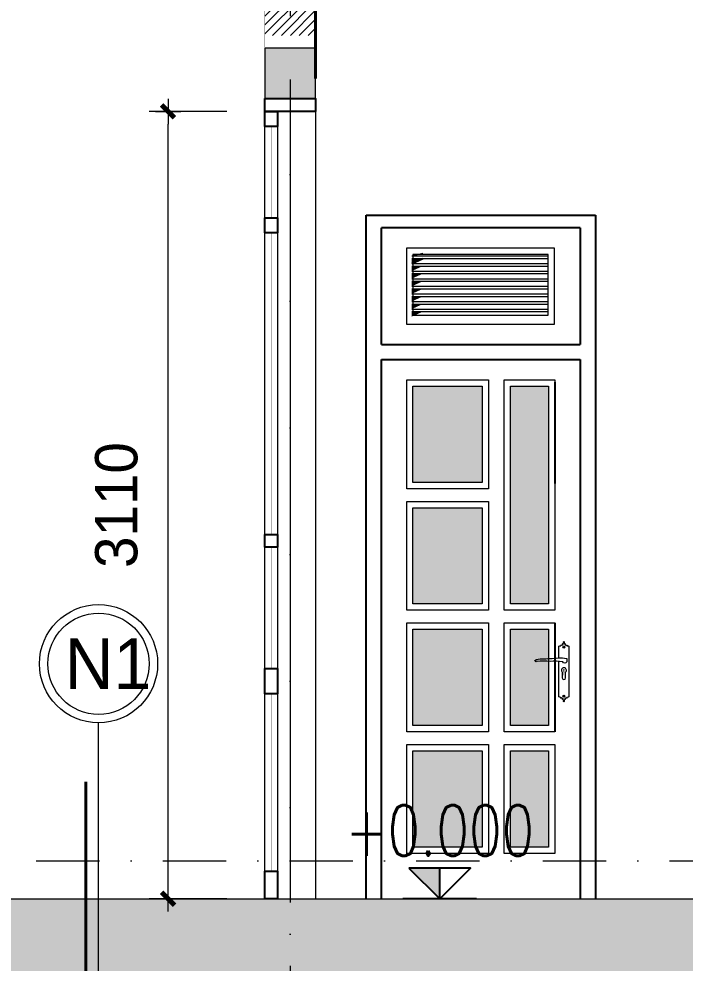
# Model space of a CAD drawing. Header units: millimetres. Extents: x 615730 to 2792744, y 139412 to 597571.
# Drawn here: x 803675 to 806305, y 290341 to 294070 of the extents above; entities that cross this region are included whole.
import ezdxf
from ezdxf.enums import TextEntityAlignment as Align

# ---------------------------------------------------------------- set-up
doc = ezdxf.new("R2010")
doc.units = ezdxf.units.MM
doc.header["$MEASUREMENT"] = 0
doc.header["$PDMODE"] = 34
doc.linetypes.add('DASHDOT', pattern=[1, 0.5, -0.25, 0, -0.25])
doc.layers.get('0').update_dxf_attribs({"lineweight": 5})
for name, color, linetype, lineweight in [('3', 7, 'Continuous', 18), ('5-020', 5, 'Continuous', 15), ('CAT', 11, 'Continuous', 40), ('HATCH', 42, 'Continuous', 5), ('KITCHEN', 4, 'Continuous', 20), ('KT', 148, 'Continuous', 18), ('NETNGOAITUONG', 1, 'Continuous', 40), ('thay', 7, 'Continuous', 15), ('TIM TRUC', 149, 'DASHDOT', 9), ('VLIEU', 250, 'Continuous', 9)]:
    doc.layers.add(name, color=color, linetype=linetype, lineweight=lineweight)
for name, color, linetype in [('8', 8, 'Continuous'), ('DA', 135, 'Continuous'), ('H', 252, 'Continuous'), ('LAYER1', 124, 'Continuous'), ('NET2', 5, 'Continuous'), ('noi that', 29, 'Continuous'), ('ROAN', 5, 'Continuous'), ('TEXT', 2, 'Continuous')]:
    doc.layers.add(name, color=color, linetype=linetype)
doc.styles.add('DIM', font='txt.shx', dxfattribs={"height": 120})
doc.styles.add('Ghi chu', font='')
doc.styles.add('VNI-AVO', font='vni-roms.shx')
doc.styles.get('Ghi chu').set_extended_font_data('.VnAvantH')
doc.dimstyles.new('1-50b', dxfattribs={"dimtxt": 167, "dimasz": 50, "dimexe": 75, "dimexo": 150, "dimgap": 120, "dimtad": 1, "dimdec": 0, "dimzin": 12, "dimtxsty": 'VNI-AVO', "dimblk": ']', "dimcen": 0, "dimdle": 50, "dimclrd": 252, "dimclre": 252, "dimclrt": 2, "dimadec": 0, "dimazin": 0, "dimtfac": 1, "dimtdec": 0, "dimtix": 1, "dimtmove": 2, "dimatfit": 0, "dimldrblk": 'OPEN90', "dimfxl": 1, "dimlwd": -1, "dimlwe": -1, "dimarcsym": 0})

# ---------------------------------------------------------------- blocks, each defined once
blk = doc.blocks.new('Ghi chu vat lieu')
blk.add_circle((0, 700), 300)
at = {"layer": 'HATCH'}
blk.add_circle((0, 700), 350, dxfattribs=at)
at = {"layer": 'thay'}
blk.add_line((0, 0), (0, 350), dxfattribs=at)
at = {"layer": 'TEXT', "style": 'Ghi chu', "width": 1.961742}
blk.add_attdef('TRUC', text='', height=300, dxfattribs=at).set_placement((-294.9, 550), (294.8, 550), align=Align.FIT)
blk = doc.blocks.new('Cao do mat dung')
at = {"layer": '8'}
blk.add_hatch(color=256, dxfattribs=at).paths.add_polyline_path([(125, 125), (0, 125), (0, 0)])
for p, q in [((0, 0), (0, 125)), ((-150, 0), (150, 0))]:
    blk.add_line(p, q)
blk.add_lwpolyline([(125, 125), (0, 0), (-125, 125)], close=True)
at = {"layer": 'TEXT', "style": 'DIM', "width": 0.75}
blk.add_attdef('%%P0.000', text='', height=180, dxfattribs=at).set_placement((0, 175), align=Align.CENTER)
blk = doc.blocks.new(']')
for p, q in [((0, 1), (0, -1)), ((1, 0), (-1, 0))]:
    blk.add_line(p, q)
at = {"color": 9, "const_width": 0.4}
blk.add_lwpolyline([(-0.509, -0.509), (0.509, 0.509)], dxfattribs=at)
blk = doc.blocks.new('*D1310')
at = {"layer": 'DEFPOINTS', "color": 0, "ltscale": 10, "transparency": 16777216}
for p in [(804263.5, 293704.9), (804645.8, 293704.9), (804645.8, 290595)]:
    blk.add_point(p, dxfattribs=at)
at = {"layer": 'VLIEU', "color": 252, "ltscale": 10, "transparency": 16777216}
for p, q in [((804495.8, 293704.9), (804188.5, 293704.9)), ((804263.5, 290645), (804263.5, 293654.9)), ((804495.8, 290595), (804188.5, 290595))]:
    blk.add_line(p, q, dxfattribs=at)
at = {"layer": 'VLIEU', "color": 252, "ltscale": 10, "transparency": 16777216, "xscale": 50, "yscale": 50, "zscale": 50}
for p, rotation in [((804263.5, 293704.9), 90), ((804263.5, 290595), 270)]:
    blk.add_blockref(']', p, dxfattribs=dict(at, rotation=rotation))
at = {"layer": 'VLIEU', "color": 2, "ltscale": 10, "transparency": 16777216, "insert": (804060, 292149.9), "char_height": 167, "attachment_point": 5, "rotation": 90, "style": 'VNI-AVO'}
blk.add_mtext('3110', dxfattribs=at)
blk = doc.blocks.new('_Open90')
at = {"color": 0, "linetype": 'ByBlock', "lineweight": -2}
for p, q in [((0, 0), (-1, 0)), ((-0.5, 0.5), (0, 0)), ((0, 0), (-0.5, -0.5))]:
    blk.add_line(p, q, dxfattribs=at)
blk = doc.blocks.new('KH')
for p, q in [((-8, 103), (-2, 103)), ((-4.9, 100), (-4.9, 105.9)), ((-8, -90.3), (-2, -90.3)), ((-4.9, -87.2), (-4.9, -93.2))]:
    blk.add_line(p, q)
for points, format in [([(-24.9, 60.5), (-24.9, 106.4, -0.071609), (-17.2, 108.3, 0.479125), (-18, 110.4, -0.235926), (-14.6, 111, 0.959415), (-12.5, 110.7, -0.383133), (-10.2, 112.7), (-8.1, 112.7), (-8.1, 113.4), (-9.3, 113.4, -0.653045), (-7.7, 117.5, 0.420902), (-6.1, 121.7, -0.384053), (-4.9, 126.4, -0.384053), (-3.8, 121.7, 0.420902), (-2.1, 117.5, -0.653045), (-0.5, 113.4), (-1.8, 113.4), (-1.8, 112.7), (0.3, 112.7, -0.383133), (2.6, 110.7, 0.959415), (4.8, 111, -0.235926), (8.1, 110.4, 0.479125), (7.4, 108.3, -0.071609), (15.1, 106.4), (15.1, -93.6, -0.071609), (7.4, -95.6, 0.479125), (8.1, -97.7, -0.235926), (4.8, -98.3, 0.959415), (2.6, -97.9, -0.383133), (0.3, -99.9), (-1.8, -99.9), (-1.8, -100.7), (-0.5, -100.7, -0.653045), (-2.1, -104.8, 0.420902), (-3.8, -109, -0.384053), (-4.9, -113.6, -0.384053), (-6.1, -109, 0.420902), (-7.7, -104.8, -0.653045), (-9.3, -100.7), (-8.1, -100.7), (-8.1, -99.9), (-10.2, -99.9, -0.383133), (-12.5, -97.9, 0.959415), (-14.6, -98.3, -0.235926), (-18, -97.7, 0.479125), (-17.2, -95.6, -0.071609), (-24.9, -93.6), (-24.9, 46.9)], "xyb"), ([(-4.8, 16.2, 6, 6, 0), (-4.8, 11.5, 4, 3, 0), (-4.8, 3.2, 1.8, 0.8, 0), (-4.8, -4.9, 1, 1.2, 0), (-4.8, -7.9, 1.2, 1.2, 0)], "xyseb")]:
    blk.add_lwpolyline(points, format=format)
blk.add_lwpolyline([(-9.5, 45, 0.067822), (-59.8, 46.7, 0.044011), (-111.6, 46.7, -0.789754), (-119.2, 50.9, -0.143435), (-92.2, 57.5, 0.029716), (-27.7, 60.3, -0.075751), (6.4, 57.7), (6.4, 44.8, -0.717442)], format="xyb", close=True)
for points in [[(-11.2, 4.2), (-11.2, -18.5)], [(1.6, -18.5), (1.6, 4.2)]]:
    blk.add_lwpolyline(points)
for centre in [(-4.9, 103), (-4.9, -90.3)]:
    blk.add_circle(centre, 3.92)
for centre, radius, start, end in [((-4.8, 11.8), 9.94, 309.9002, 230.0998), ((-4.8, -18.5), 6.38, 180, 0)]:
    blk.add_arc(centre, radius, start, end)

msp = doc.modelspace()

# ---------------------------------------------------------------- hatches: boundary and pattern name
at = {"layer": 'HATCH'}
for points in [[(805269.8, 293124), (805225.4, 293124), (805225.4, 293104)], [(805269.8, 293094), (805225.4, 293094), (805225.4, 293074)], [(805269.8, 293064), (805225.4, 293064), (805225.4, 293044)], [(805269.8, 293034), (805225.4, 293034), (805225.4, 293014)], [(805269.8, 293004), (805225.4, 293004), (805225.4, 292984)], [(805269.8, 292974), (805225.4, 292974), (805225.4, 292954)], [(805269.8, 292944), (805225.4, 292944), (805225.4, 292924)], [(805269.8, 292914), (805225.4, 292914), (805225.4, 292894)]]:
    msp.add_hatch(color=256, dxfattribs=at).paths.add_polyline_path(points)
at = {"layer": 'VLIEU', "ltscale": 10}
h = msp.add_hatch(dxfattribs=at)
h.set_pattern_fill('ANSI31', color=256, scale=200, style=0)
h.set_pattern_definition([(45, (135388.969, 2631.688), (-17.6776695, 17.6776695), [])])
edge = h.paths.add_edge_path()
edge.add_line((804645.8, 295407.6), (804645.8, 290605))
h.paths.add_polyline_path([(804645.8, 294005), (804845.8, 294005), (804845.8, 296343.9), (804645.8, 296343.9)])
msp.add_hatch(color=7, dxfattribs=at).paths.add_polyline_path([(804845.8, 293755), (804645.8, 293755), (804645.8, 293955), (804845.8, 293955)])
h = msp.add_hatch(color=253, dxfattribs=at)
h.set_gradient(color1=(173, 167, 159), color2=(173, 167, 159), one_color=1, tint=0.65)
h.paths.add_polyline_path([(805230.5, 292619.6), (805503.8, 292619.6), (805503.8, 292239.4), (805230.5, 292239.4)])
h.paths.add_polyline_path([(805615.5, 292619.6), (805765.5, 292619.6), (805765.5, 291759.2), (805615.5, 291759.2)])
h.paths.add_polyline_path([(805230.5, 292139.4), (805503.8, 292139.4), (805503.8, 291759.2), (805230.5, 291759.2)])
h.paths.add_polyline_path([(805230.5, 291659.2), (805503.8, 291659.2), (805503.8, 291279.1), (805230.5, 291279.1)])
h.paths.add_polyline_path([(805615.5, 291659.2), (805765.5, 291659.2), (805765.5, 291279.1), (805615.5, 291279.1)])
h.paths.add_polyline_path([(805230.5, 291179.1), (805503.8, 291179.1), (805503.8, 290798.9), (805230.5, 290798.9)])
h.paths.add_polyline_path([(805615.5, 291179.1), (805765.5, 291179.1), (805765.5, 290798.9), (805615.5, 290798.9)])
h = msp.add_hatch(dxfattribs=at)
h.set_pattern_fill('AR-CONC', color=256, scale=50, style=0)
h.set_pattern_definition([(50, (135388.97, 2621.7), (358.63009, -31.37607), [37.5, -412.5]), (355, (135388.97, 2621.7), (-69.37567, 376.09607), [30, -330]), (100.4514, (135418.85, 2619.07), (289.25469, 344.71977), [31.8701, -350.57106]), (46.1842, (135388.97, 2721.7), (533.62052, -82.7595), [56.25, -618.75]), (96.6356, (135433.44, 2714.8), (467.33135, 487.05894), [47.80514, -525.8565]), (351.1842, (135388.97, 2721.7), (467.33097, 487.0593), [45, -495]), (21, (135438.97, 2696.7), (298.45353, -201.30945), [37.5, -412.5]), (326, (135438.97, 2696.7), (121.65767, 362.57502), [30, -330]), (71.4514, (135463.84, 2679.9), (420.11131, 161.26525), [31.8701, -350.57106]), (37.5, (135388.97, 2621.69), (6.079928, 166.446927), [0, -326, 0, -335, 0, -331.25]), (7.5, (135388.97, 2621.69), (131.53477, 197.205856), [0, -191, 0, -318.5, 0, -126.25]), (327.5, (135277.47, 2621.69), (266.911218, -11.277436), [0, -125, 0, -390, 0, -517.5]), (317.5, (135227.47, 2621.69), (291.593085, 50.05249), [0, -162.5, 0, -259, 0, -367.5])])
h.paths.add_polyline_path([(802545.8, 290145), (802545.8, 290295), (802845.8, 290295), (802845.8, 290445), (803145.8, 290445), (803145.8, 290595), (810645.3, 290595), (810645.3, 290745), (822945.6, 290745), (822945.6, 290145)])

# ---------------------------------------------------------------- linework, layer by layer
at = {"layer": '3'}
msp.add_line((802095.2, 290595), (804645.8, 290595), dxfattribs=at)
at = {"layer": '5-020', "color": 1}
msp.add_line((803145.8, 290595), (810645.3, 290595), dxfattribs=at)
at = {"layer": 'CAT'}
msp.add_line((803938.7, 289896.8), (803938.7, 291056.5), dxfattribs=at)
at = {"layer": 'DA'}
msp.add_lwpolyline([(804645.8, 293755), (804845.8, 293755), (804845.8, 293704.9), (804645.8, 293704.9)], close=True, dxfattribs=at)
at = {"layer": 'H'}
for points in [[(804645.8, 293704.9), (804695.5, 293704.9), (804695.5, 293644.9), (804645.8, 293644.9)], [(804645.8, 293284.6), (804695.5, 293284.6), (804695.5, 293224.6), (804645.8, 293224.6)], [(804645.8, 292034.2), (804695.5, 292034.2), (804695.5, 291984.2), (804645.8, 291984.2)], [(804645.8, 291504.1), (804695.5, 291504.1), (804695.5, 291404.1), (804645.8, 291404.1)], [(804645.8, 290703.9), (804695.5, 290703.9), (804695.5, 290595), (804645.8, 290595)]]:
    msp.add_lwpolyline(points, close=True, dxfattribs=at)
at = {"layer": 'HATCH'}
msp.add_line((805225.4, 293134, -60.5), (805269.8, 293144.5, -60.5), dxfattribs=at)
at = {"layer": 'KITCHEN'}
msp.add_line((805045.5, 290595, -60.5), (805950.5, 290595, -60.5), dxfattribs=at)
at = {"layer": 'KT', "ltscale": 10}
msp.add_lwpolyline([(804845.8, 293755), (804845.8, 293955), (804645.8, 293955), (804645.8, 293755), (804845.8, 293755)], dxfattribs=at)
at = {"layer": 'KT', "elevation": -60.5}
for points in [[(805205.4, 292864.5), (805789.8, 292864.5), (805789.8, 293164.5), (805205.4, 293164.5)], [(805205.5, 292644.6), (805528.8, 292644.6), (805528.8, 292214.4), (805205.5, 292214.4)], [(805590.5, 292644.6), (805790.5, 292644.6), (805790.5, 291734.2), (805590.5, 291734.2)], [(805205.5, 292164.4), (805528.8, 292164.4), (805528.8, 291734.2), (805205.5, 291734.2)], [(805205.5, 291684.2), (805528.8, 291684.2), (805528.8, 291254.1), (805205.5, 291254.1)], [(805590.5, 291684.2), (805790.5, 291684.2), (805790.5, 291254.1), (805590.5, 291254.1)], [(805205.5, 291204.1), (805528.8, 291204.1), (805528.8, 290773.9), (805205.5, 290773.9)], [(805590.5, 291204.1), (805790.5, 291204.1), (805790.5, 290773.9), (805590.5, 290773.9)]]:
    msp.add_lwpolyline(points, close=True, dxfattribs=at)
at = {"layer": 'LAYER1'}
msp.add_line((805225.4, 293104, -60.5), (805269.8, 293124, -60.5), dxfattribs=at)
at = {"layer": 'NET2'}
for p, q in [((805790.5, 292635.6, -60.5), (805790.5, 292235.4, -60.5)), ((805790.5, 291684.2, -60.5), (805790.5, 291254.1, -60.5))]:
    msp.add_line(p, q, dxfattribs=at)
at = {"layer": 'NETNGOAITUONG'}
msp.add_line((804845.8, 295468.3), (804845.8, 293835), dxfattribs=at)
at = {"layer": 'NETNGOAITUONG', "const_width": 1}
for points in [[(804645.8, 296333.9), (804845.8, 296333.9), (804845.8, 293955), (804645.8, 293955), (804645.8, 296333.9)], [(804845.8, 293755), (804645.8, 293755)]]:
    msp.add_lwpolyline(points, dxfattribs=at)
at = {"layer": 'noi that', "ltscale": 10}
for p, q in [((805045.5, 290595, -60.5), (805045.5, 293295, -60.5)), ((805045.5, 293295, -60.5), (805950.5, 293295, -60.5)), ((805950.5, 293295, -60.5), (805950.5, 290595, -60.5)), ((805105.5, 292784.6, -60.5), (805105.5, 293245, -60.5)), ((805890.5, 293245, -60.5), (805105.5, 293245, -60.5)), ((805890.5, 293245, -60.5), (805890.5, 292784.6, -60.5)), ((805105.5, 292784.6, -60.5), (805890.5, 292784.6, -60.5)), ((805105.5, 290595, -60.5), (805105.5, 292724.6, -60.5)), ((805105.5, 292724.6, -60.5), (805890.5, 292724.6, -60.5)), ((805890.5, 292724.6, -60.5), (805890.5, 290595, -60.5))]:
    msp.add_line(p, q, dxfattribs=at)
at = {"layer": 'ROAN', "ltscale": 10, "const_width": 1}
for points in [[(804670.7, 293644.9), (804670.7, 293284.6)], [(804670.7, 292034.2), (804670.7, 293224.6)], [(804670.7, 291984.2), (804670.7, 291504.1)], [(804670.7, 291404.1), (804670.7, 290703.9)]]:
    msp.add_lwpolyline(points, dxfattribs=at)
at = {"layer": 'thay'}
for p, q in [((804845.8, 293704.9), (804845.8, 290595)), ((803989, 289896.8), (803989, 291056.5))]:
    msp.add_line(p, q, dxfattribs=at)
at = {"layer": 'TIM TRUC', "ltscale": 500}
for p, q in [((804745.8, 299831.5), (804745.8, 287548.1)), ((798742.1, 290745), (824133, 290745))]:
    msp.add_line(p, q, dxfattribs=at)
at = {"layer": 'VLIEU', "ltscale": 10}
for p, q in [((804745.8, 293704.9), (804745.8, 290595)), ((805225.4, 293134, -60.5), (805764.8, 293134, -60.5)), ((805225.4, 293124, -60.5), (805764.8, 293124, -60.5)), ((805225.4, 293104, -60.5), (805764.8, 293104, -60.5)), ((805225.4, 293094, -60.5), (805764.8, 293094, -60.5)), ((805225.4, 293074, -60.5), (805764.8, 293074, -60.5)), ((805225.4, 293064, -60.5), (805764.8, 293064, -60.5)), ((805225.4, 293044, -60.5), (805764.8, 293044, -60.5)), ((805225.4, 293034, -60.5), (805764.8, 293034, -60.5)), ((805225.4, 293014, -60.5), (805764.8, 293014, -60.5)), ((805225.4, 293004, -60.5), (805764.8, 293004, -60.5)), ((805225.4, 292984, -60.5), (805764.8, 292984, -60.5)), ((805225.4, 292974, -60.5), (805764.8, 292974, -60.5)), ((805225.4, 292954, -60.5), (805764.8, 292954, -60.5)), ((805225.4, 292944, -60.5), (805764.8, 292944, -60.5)), ((805225.4, 292924, -60.5), (805764.8, 292924, -60.5)), ((805225.4, 292914, -60.5), (805764.8, 292914, -60.5))]:
    msp.add_line(p, q, dxfattribs=at)
at = {"layer": 'VLIEU', "ltscale": 10, "const_width": 1}
msp.add_lwpolyline([(804845.8, 293755), (804645.8, 293755), (804645.8, 293955), (804845.8, 293955), (804845.8, 293755)], dxfattribs=at)
at = {"layer": 'VLIEU', "ltscale": 10}
msp.add_lwpolyline([(804645.8, 293704.9), (804695.5, 293704.9), (804695.5, 290595), (804645.8, 290595)], close=True, dxfattribs=at)
at = {"layer": 'VLIEU', "ltscale": 10, "elevation": -60.5}
for points in [[(805230.4, 292899.5), (805764.8, 292899.5), (805764.8, 293139.5), (805230.4, 293139.5)], [(805230.5, 292619.6), (805503.8, 292619.6), (805503.8, 292239.4), (805230.5, 292239.4)], [(805615.5, 292619.6), (805765.5, 292619.6), (805765.5, 291759.2), (805615.5, 291759.2)], [(805230.5, 292139.4), (805503.8, 292139.4), (805503.8, 291759.2), (805230.5, 291759.2)], [(805230.5, 291659.2), (805503.8, 291659.2), (805503.8, 291279.1), (805230.5, 291279.1)], [(805615.5, 291659.2), (805765.5, 291659.2), (805765.5, 291279.1), (805615.5, 291279.1)], [(805230.5, 291179.1), (805503.8, 291179.1), (805503.8, 290798.9), (805230.5, 290798.9)], [(805615.5, 291179.1), (805765.5, 291179.1), (805765.5, 290798.9), (805615.5, 290798.9)]]:
    msp.add_lwpolyline(points, close=True, dxfattribs=at)

# ---------------------------------------------------------------- block references
msp.add_blockref('KH', (805831.2, 291485.7, -60.5))
at = {"layer": 'TEXT'}
ref = msp.add_blockref('Cao do mat dung', (805335.9, 290595), dxfattribs=dict(at, xscale=-0.9702581369783729, yscale=0.9702581369201653, zscale=0.9702581369248027))
ref.add_attrib('%%P0.000', '+0.000', dxfattribs={"height": 200, "style": 'DIM', "width": 0.75}).set_placement((805335.9, 290764.7), align=Align.CENTER)
at = {"layer": 'thay'}
ref = msp.add_blockref('Ghi chu vat lieu', (803989, 291056.5), dxfattribs=dict(at, xscale=0.6666666665987577, yscale=0.6666666665987577, zscale=0.6666666665987577))
ref.add_attrib('TRUC', ' N1', dxfattribs={"layer": 'TEXT', "height": 200, "style": 'Ghi chu'}).set_placement((803989, 291523.2), align=Align.MIDDLE_CENTER)

# ---------------------------------------------------------------- dimensions: what is measured, and where the dimension line sits
at = {"layer": 'VLIEU', "ltscale": 10}
dim = msp.add_linear_dim(base=(804263.5, 293704.9), p1=(804645.8, 290595), p2=(804645.8, 293704.9), angle=90, dimstyle='1-50b', override={"dimfxl": 2}, dxfattribs=at)
dim.commit()
dim.dimension.update_dxf_attribs({"geometry": '*D1310', "text_midpoint": (804060, 292149.9)})

doc.saveas('drawing.dxf')
